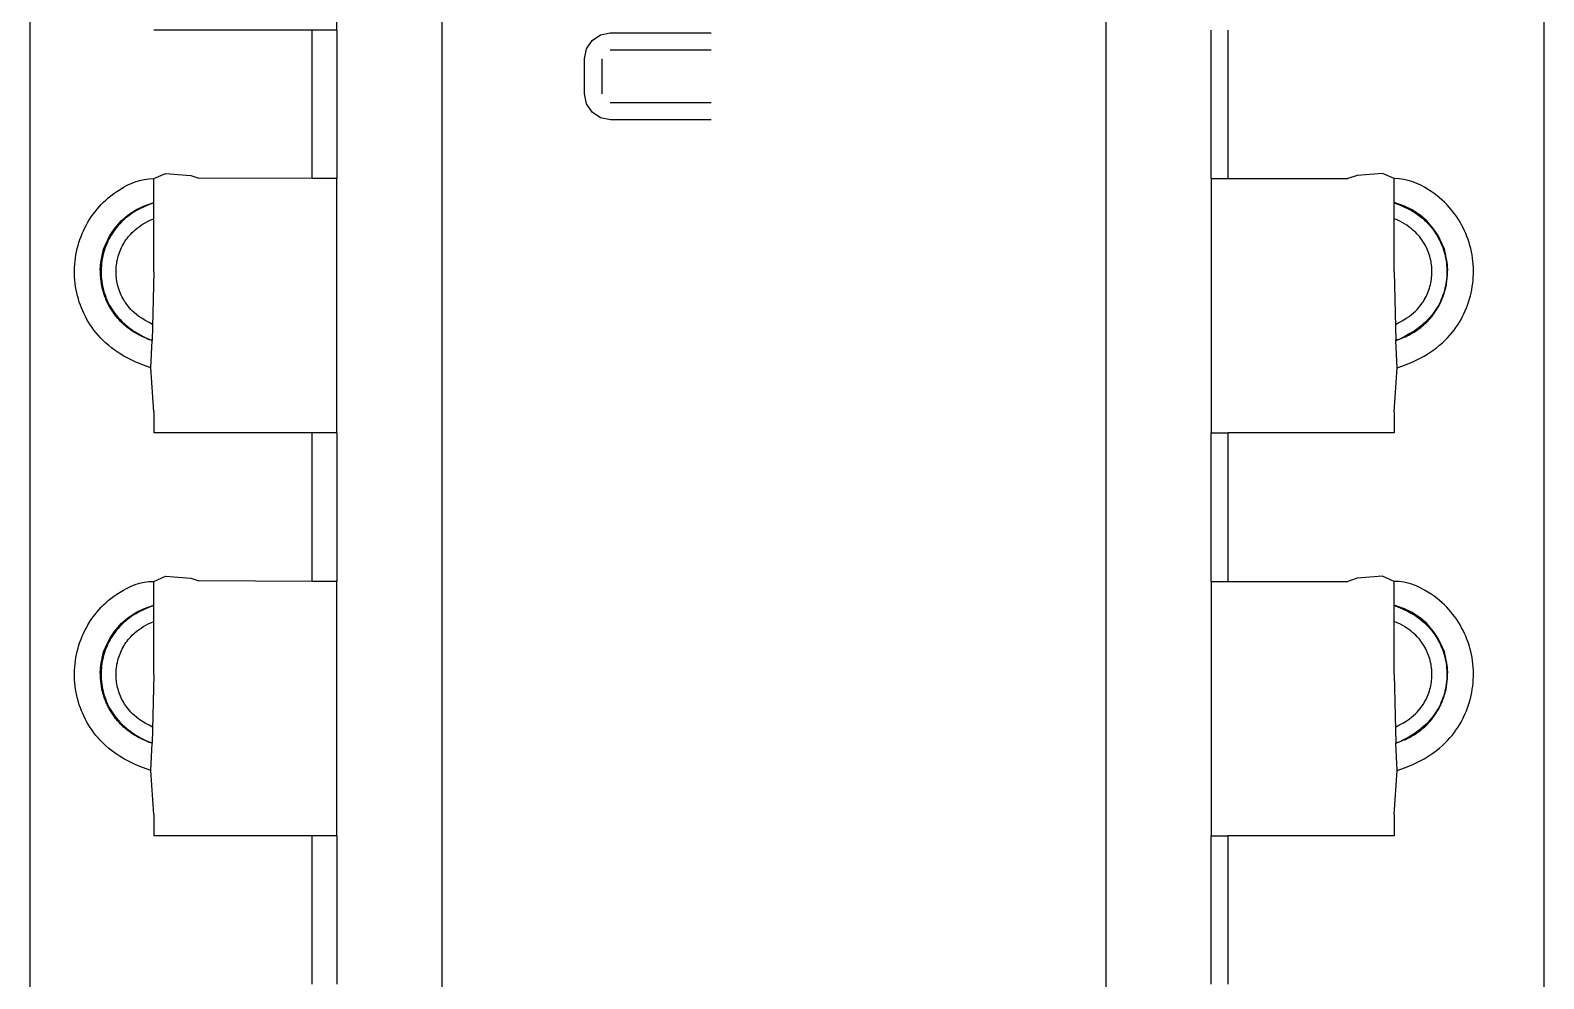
# Model space of a CAD drawing. Header units: millimetres. Extents: x 17.2 to 70.5, y -0.8 to 78.5.
# Drawn here: x 49.1 to 58.73, y 40.56 to 46.59 of the extents above; entities that cross this region are included whole.
import ezdxf

# ---------------------------------------------------------------- set-up
doc = ezdxf.new("R2010")
doc.units = ezdxf.units.MM
doc.layers.add('Edges', color=7, linetype='Continuous')

# ---------------------------------------------------------------- blocks, each defined once
blk = doc.blocks.new('Arduino Uno pl')
at = {"layer": 'Edges'}
for p, q in [((0.6748, 2.3532), (0.6748, 37.9194)), ((10.2996, 37.9194), (10.2996, 2.3532)), ((3.2923, 37.2056), (3.2923, 2.9744)), ((7.5167, 2.9744), (7.5167, 37.2056)), ((2.6239, 15.3192), (2.6239, 16.9364)), ((2.4668, 15.3192), (1.4608, 15.3192)), ((2.4668, 14.3758), (2.4668, 15.3192)), ((2.6239, 15.3192), (2.4668, 15.3192)), ((2.6239, 15.3192), (2.6239, 14.3758)), ((8.1851, 14.3758), (8.1851, 15.3192)), ((8.2932, 14.3758), (8.2932, 15.3192)), ((4.2116, 15.2015), (4.2475, 15.2547)), ((4.2475, 15.2547), (4.3002, 15.2909)), ((4.3002, 15.2909), (4.3627, 15.303)), ((4.3627, 15.303), (5.0039, 15.303)), ((4.1996, 15.1386), (4.2116, 15.2015)), ((4.1996, 14.9142), (4.1996, 15.1386)), ((4.3096, 15.1386), (4.3096, 14.9142)), ((5.0052, 15.1934), (4.3627, 15.1934)), ((4.2117, 14.8516), (4.1996, 14.9142)), ((4.2481, 14.7984), (4.2117, 14.8516)), ((4.3627, 14.8594), (5.0039, 14.8594)), ((4.3014, 14.7619), (4.2481, 14.7984)), ((4.364, 14.7498), (4.3014, 14.7619)), ((5.0039, 14.7498), (4.364, 14.7498)), ((1.4608, 14.3758), (1.5349, 14.4086)), ((1.4608, 14.2251), (1.4608, 14.3758)), ((1.5349, 14.4086), (1.6963, 14.3964)), ((1.6963, 14.3964), (1.7465, 14.3786)), ((2.4668, 14.3758), (1.7465, 14.3786)), ((2.6239, 14.3758), (2.4668, 14.3758)), ((2.6239, 12.7586), (2.6239, 14.3758)), ((8.1851, 14.3758), (8.1851, 12.7586)), ((8.1851, 14.3758), (8.2932, 14.3758)), ((8.2932, 14.3758), (9.0546, 14.3758)), ((9.1127, 14.3964), (9.0546, 14.3758)), ((9.2741, 14.4086), (9.1127, 14.3964)), ((9.3482, 14.3758), (9.2741, 14.4086)), ((9.3482, 14.2251), (9.3482, 14.3758)), ((1.4608, 13.7829), (1.4608, 14.2251)), ((9.3482, 13.7829), (9.3482, 14.2251)), ((1.4608, 13.7829), (1.4505, 13.3469)), ((9.3482, 13.7829), (9.3585, 13.3469)), ((1.429, 13.354), (1.4505, 13.3499)), ((1.4423, 13.1724), (1.4505, 13.3469)), ((9.38, 13.354), (9.3584, 13.3499)), ((9.3666, 13.1724), (9.3585, 13.3469)), ((1.4608, 12.8934), (1.4423, 13.1724)), ((9.3482, 12.8934), (9.3666, 13.1724)), ((1.4608, 12.8934), (1.4608, 12.7586)), ((9.3482, 12.8934), (9.3482, 12.7586)), ((2.4668, 12.7586), (1.4608, 12.7586)), ((2.4668, 11.8152), (2.4668, 12.7586)), ((2.6239, 12.7586), (2.4668, 12.7586)), ((2.6239, 12.7586), (2.6239, 11.8152)), ((8.1851, 11.8152), (8.1851, 12.7586)), ((8.1851, 12.7586), (8.2932, 12.7586)), ((8.2932, 11.8152), (8.2932, 12.7586)), ((9.3482, 12.7586), (8.2932, 12.7586)), ((1.4608, 11.8152), (1.5349, 11.848)), ((1.5349, 11.848), (1.6963, 11.8358)), ((9.2741, 11.848), (9.1127, 11.8358)), ((9.3482, 11.8152), (9.2741, 11.848)), ((1.4608, 11.6645), (1.4608, 11.8152)), ((1.6963, 11.8358), (1.7465, 11.818)), ((2.4668, 11.8152), (1.7465, 11.818)), ((2.6239, 11.8152), (2.4668, 11.8152)), ((2.6239, 10.198), (2.6239, 11.8152)), ((8.1851, 11.8152), (8.1851, 10.198)), ((8.1851, 11.8152), (8.2932, 11.8152)), ((8.2932, 11.8152), (9.0546, 11.8152)), ((9.1127, 11.8358), (9.0546, 11.8152)), ((9.3482, 11.6645), (9.3482, 11.8152)), ((1.4608, 11.2223), (1.4608, 11.6645)), ((9.3482, 11.2223), (9.3482, 11.6645)), ((1.4608, 11.2223), (1.4505, 10.7863)), ((9.3482, 11.2223), (9.3585, 10.7863)), ((1.429, 10.7934), (1.4505, 10.7893)), ((1.4423, 10.6118), (1.4505, 10.7863)), ((9.38, 10.7934), (9.3584, 10.7893)), ((9.3666, 10.6118), (9.3585, 10.7863)), ((1.4608, 10.3328), (1.4423, 10.6118)), ((9.3482, 10.3328), (9.3666, 10.6118)), ((1.4608, 10.3328), (1.4608, 10.198)), ((9.3482, 10.3328), (9.3482, 10.198)), ((2.4668, 10.198), (1.4608, 10.198)), ((2.4668, 9.2546), (2.4668, 10.198)), ((2.6239, 10.198), (2.4668, 10.198)), ((2.6239, 10.198), (2.6239, 9.2546)), ((8.1851, 9.2546), (8.1851, 10.198)), ((8.1851, 10.198), (8.2932, 10.198)), ((8.2932, 9.2546), (8.2932, 10.198)), ((9.3482, 10.198), (8.2932, 10.198))]:
    blk.add_line(p, q, dxfattribs=at)
for points in [[(1.4423, 13.1724), (1.3889, 13.1923), (1.3428, 13.2115), (1.303, 13.2301), (1.2689, 13.2481), (1.2395, 13.2657), (1.214, 13.2828), (1.1917, 13.2996), (1.1717, 13.316), (1.1533, 13.3323), (1.1362, 13.3484), (1.1204, 13.3644), (1.1058, 13.3805), (1.0921, 13.3966), (1.0794, 13.4128), (1.0675, 13.4293), (1.0562, 13.4461), (1.0455, 13.4632), (1.0353, 13.4806), (1.0258, 13.4984), (1.0168, 13.5165), (1.0084, 13.5348), (1.0006, 13.5535), (0.9934, 13.5724), (0.9868, 13.5915), (0.9809, 13.6108), (0.9755, 13.6303), (0.9709, 13.65), (0.9668, 13.6698), (0.9634, 13.6897), (0.9607, 13.7097), (0.9586, 13.7299), (0.9571, 13.75), (0.9563, 13.7702), (0.9562, 13.7905), (0.9567, 13.8107), (0.9579, 13.8309), (0.9598, 13.851), (0.9622, 13.8711), (0.9654, 13.8911), (0.9692, 13.9109), (0.9736, 13.9307), (0.9787, 13.9502), (0.9844, 13.9696), (0.9907, 13.9888), (0.9976, 14.0078), (1.0052, 14.0265), (1.0134, 14.045), (1.0221, 14.0632), (1.0315, 14.0811), (1.0414, 14.0987), (1.0519, 14.1159), (1.0629, 14.1328), (1.0745, 14.1494), (1.0866, 14.1655), (1.0992, 14.1812), (1.1123, 14.1965), (1.126, 14.2114), (1.1402, 14.2258), (1.1553, 14.24), (1.1711, 14.2538), (1.188, 14.2675), (1.206, 14.2809), (1.2252, 14.2943), (1.2459, 14.3076), (1.268, 14.3208), (1.2915, 14.3335), (1.3165, 14.3454), (1.3428, 14.3559), (1.3704, 14.3647), (1.3993, 14.3712), (1.4295, 14.3751), (1.4608, 14.3758)], [(9.3666, 13.1724), (9.42, 13.1923), (9.4662, 13.2115), (9.5059, 13.2301), (9.5401, 13.2481), (9.5695, 13.2657), (9.595, 13.2828), (9.6173, 13.2996), (9.6373, 13.316), (9.6557, 13.3323), (9.6727, 13.3484), (9.6885, 13.3644), (9.7032, 13.3805), (9.7168, 13.3966), (9.7296, 13.4128), (9.7415, 13.4293), (9.7528, 13.4461), (9.7635, 13.4632), (9.7736, 13.4806), (9.7832, 13.4984), (9.7922, 13.5165), (9.8006, 13.5348), (9.8084, 13.5535), (9.8156, 13.5724), (9.8222, 13.5915), (9.8281, 13.6108), (9.8334, 13.6303), (9.8381, 13.65), (9.8421, 13.6698), (9.8455, 13.6897), (9.8483, 13.7097), (9.8504, 13.7299), (9.8518, 13.75), (9.8526, 13.7702), (9.8528, 13.7905), (9.8522, 13.8107), (9.851, 13.8309), (9.8492, 13.851), (9.8467, 13.8711), (9.8436, 13.8911), (9.8398, 13.9109), (9.8354, 13.9307), (9.8303, 13.9502), (9.8246, 13.9696), (9.8183, 13.9888), (9.8113, 14.0078), (9.8038, 14.0265), (9.7956, 14.045), (9.7869, 14.0632), (9.7775, 14.0811), (9.7676, 14.0987), (9.7571, 14.1159), (9.7461, 14.1328), (9.7345, 14.1494), (9.7224, 14.1655), (9.7098, 14.1812), (9.6966, 14.1965), (9.683, 14.2114), (9.6687, 14.2258), (9.6537, 14.24), (9.6378, 14.2538), (9.621, 14.2675), (9.603, 14.2809), (9.5837, 14.2943), (9.5631, 14.3076), (9.541, 14.3208), (9.5175, 14.3335), (9.4925, 14.3454), (9.4662, 14.3559), (9.4385, 14.3647), (9.4096, 14.3712), (9.3795, 14.3751), (9.3482, 14.3758)], [(1.4608, 14.2219), (1.4276, 14.2095), (1.3982, 14.197), (1.3724, 14.1846), (1.3496, 14.1723), (1.3295, 14.16), (1.3117, 14.1478), (1.2957, 14.1357), (1.2813, 14.1238), (1.2679, 14.112), (1.2556, 14.1003), (1.2441, 14.0887), (1.2335, 14.0771), (1.2236, 14.0654), (1.2144, 14.0537), (1.2057, 14.0417), (1.1976, 14.0296), (1.1898, 14.0172), (1.1825, 14.0046), (1.1755, 13.9917), (1.169, 13.9786), (1.1629, 13.9653), (1.1573, 13.9518), (1.1521, 13.9381), (1.1473, 13.9242), (1.143, 13.9102), (1.1391, 13.8961), (1.1357, 13.8819), (1.1328, 13.8675), (1.1303, 13.8531), (1.1283, 13.8385), (1.1268, 13.824), (1.1258, 13.8094), (1.1252, 13.7947), (1.1251, 13.7801), (1.1255, 13.7654), (1.1263, 13.7508), (1.1277, 13.7362), (1.1295, 13.7216), (1.1317, 13.7072), (1.1345, 13.6928), (1.1377, 13.6785), (1.1413, 13.6643), (1.1455, 13.6502), (1.1501, 13.6363), (1.1551, 13.6226), (1.1606, 13.609), (1.1665, 13.5956), (1.1728, 13.5824), (1.1796, 13.5695), (1.1869, 13.5566), (1.1947, 13.5439), (1.2033, 13.5312), (1.2126, 13.5185), (1.2226, 13.5056), (1.2336, 13.4926), (1.2456, 13.4794), (1.2587, 13.4659), (1.2734, 13.4521), (1.2904, 13.4377), (1.3101, 13.4226), (1.3333, 13.4069), (1.3604, 13.3903), (1.3921, 13.3727), (1.429, 13.354)], [(1.1396, 13.9268), (1.1529, 13.9547), (1.1809, 14.0134), (1.2108, 14.0575), (1.253, 14.1069), (1.2932, 14.1417), (1.3465, 14.1784), (1.3943, 14.2016), (1.4608, 14.2251)], [(9.6693, 13.9268), (9.656, 13.9547), (9.628, 14.0134), (9.5981, 14.0575), (9.556, 14.1069), (9.5158, 14.1417), (9.4624, 14.1784), (9.4146, 14.2016), (9.3482, 14.2251)], [(9.3482, 14.2219), (9.3814, 14.2095), (9.4107, 14.197), (9.4366, 14.1846), (9.4594, 14.1723), (9.4795, 14.16), (9.4973, 14.1478), (9.5132, 14.1357), (9.5277, 14.1238), (9.541, 14.112), (9.5534, 14.1003), (9.5648, 14.0887), (9.5755, 14.0771), (9.5853, 14.0654), (9.5946, 14.0537), (9.6032, 14.0417), (9.6114, 14.0296), (9.6192, 14.0172), (9.6265, 14.0046), (9.6334, 13.9917), (9.64, 13.9786), (9.646, 13.9653), (9.6517, 13.9518), (9.6569, 13.9381), (9.6617, 13.9242), (9.666, 13.9102), (9.6698, 13.8961), (9.6732, 13.8819), (9.6762, 13.8675), (9.6786, 13.8531), (9.6806, 13.8385), (9.6822, 13.824), (9.6832, 13.8094), (9.6838, 13.7947), (9.6839, 13.7801), (9.6835, 13.7654), (9.6826, 13.7508), (9.6813, 13.7362), (9.6795, 13.7216), (9.6772, 13.7072), (9.6745, 13.6928), (9.6713, 13.6785), (9.6676, 13.6643), (9.6635, 13.6502), (9.6589, 13.6363), (9.6539, 13.6226), (9.6484, 13.609), (9.6425, 13.5956), (9.6362, 13.5824), (9.6294, 13.5695), (9.6221, 13.5566), (9.6142, 13.5439), (9.6057, 13.5312), (9.5964, 13.5185), (9.5863, 13.5056), (9.5753, 13.4926), (9.5634, 13.4794), (9.5503, 13.4659), (9.5356, 13.4521), (9.5186, 13.4377), (9.4988, 13.4226), (9.4757, 13.4069), (9.4485, 13.3903), (9.4168, 13.3727), (9.38, 13.354)], [(1.4529, 13.4493), (1.4301, 13.4609), (1.4052, 13.4747), (1.3838, 13.4877), (1.3656, 13.5001), (1.3501, 13.5119), (1.3368, 13.5232), (1.3252, 13.5341), (1.3149, 13.5447), (1.3055, 13.5551), (1.2969, 13.5653), (1.2889, 13.5754), (1.2817, 13.5854), (1.275, 13.5954), (1.2688, 13.6054), (1.263, 13.6155), (1.2577, 13.6257), (1.2527, 13.636), (1.2481, 13.6466), (1.2438, 13.6572), (1.2398, 13.668), (1.2362, 13.679), (1.233, 13.69), (1.2301, 13.7012), (1.2276, 13.7124), (1.2254, 13.7237), (1.2236, 13.7351), (1.2222, 13.7465), (1.2212, 13.758), (1.2205, 13.7695), (1.2202, 13.781), (1.2203, 13.7925), (1.2207, 13.804), (1.2216, 13.8155), (1.2228, 13.827), (1.2243, 13.8384), (1.2263, 13.8497), (1.2286, 13.861), (1.2312, 13.8722), (1.2343, 13.8833), (1.2377, 13.8943), (1.2414, 13.9052), (1.2455, 13.9159), (1.2499, 13.9265), (1.2547, 13.937), (1.2599, 13.9473), (1.2653, 13.9574), (1.2711, 13.9673), (1.2772, 13.9771), (1.2836, 13.9866), (1.2904, 13.996), (1.2977, 14.0053), (1.3054, 14.0144), (1.3138, 14.0236), (1.3228, 14.0327), (1.3325, 14.0419), (1.3429, 14.0511), (1.3543, 14.0605), (1.3665, 14.0698), (1.3796, 14.0791), (1.3937, 14.0882), (1.4089, 14.0969), (1.4251, 14.1052), (1.4424, 14.113), (1.4608, 14.12)], [(9.3561, 13.4493), (9.3789, 13.4609), (9.4038, 13.4747), (9.4251, 13.4877), (9.4433, 13.5001), (9.4589, 13.5119), (9.4722, 13.5232), (9.4838, 13.5341), (9.4941, 13.5447), (9.5035, 13.5551), (9.5121, 13.5653), (9.52, 13.5754), (9.5273, 13.5854), (9.534, 13.5954), (9.5402, 13.6054), (9.5459, 13.6155), (9.5513, 13.6257), (9.5562, 13.636), (9.5609, 13.6466), (9.5652, 13.6572), (9.5691, 13.668), (9.5727, 13.679), (9.576, 13.69), (9.5789, 13.7012), (9.5814, 13.7124), (9.5835, 13.7237), (9.5853, 13.7351), (9.5867, 13.7465), (9.5878, 13.758), (9.5884, 13.7695), (9.5887, 13.781), (9.5887, 13.7925), (9.5882, 13.804), (9.5874, 13.8155), (9.5862, 13.827), (9.5846, 13.8384), (9.5827, 13.8497), (9.5804, 13.861), (9.5777, 13.8722), (9.5747, 13.8833), (9.5713, 13.8943), (9.5676, 13.9052), (9.5635, 13.9159), (9.559, 13.9265), (9.5542, 13.937), (9.5491, 13.9473), (9.5437, 13.9574), (9.5379, 13.9673), (9.5318, 13.9771), (9.5254, 13.9866), (9.5186, 13.996), (9.5113, 14.0053), (9.5035, 14.0144), (9.4952, 14.0236), (9.4862, 14.0327), (9.4765, 14.0419), (9.466, 14.0511), (9.4547, 14.0605), (9.4425, 14.0698), (9.4293, 14.0791), (9.4152, 14.0882), (9.4001, 14.0969), (9.3839, 14.1052), (9.3666, 14.113), (9.3482, 14.12)], [(1.4505, 13.3469), (1.4326, 13.3534), (1.4166, 13.3596), (1.4023, 13.3654), (1.3894, 13.371), (1.3778, 13.3763), (1.3674, 13.3814), (1.358, 13.3862), (1.3495, 13.3908), (1.3416, 13.3953), (1.3343, 13.3996), (1.3275, 13.4038), (1.3211, 13.4079), (1.315, 13.4121), (1.3091, 13.4163), (1.3033, 13.4206), (1.2975, 13.4251), (1.2917, 13.4297), (1.2858, 13.4345), (1.28, 13.4394), (1.2741, 13.4445), (1.2683, 13.4496), (1.2627, 13.4547), (1.2572, 13.4599), (1.2518, 13.4651), (1.2467, 13.4703), (1.2418, 13.4755), (1.237, 13.4807), (1.2324, 13.486), (1.2279, 13.4913), (1.2234, 13.4968), (1.219, 13.5024), (1.2145, 13.5082), (1.2101, 13.5142), (1.2057, 13.5204), (1.2012, 13.5267), (1.1969, 13.5331), (1.1926, 13.5395), (1.1885, 13.546), (1.1845, 13.5525), (1.1807, 13.5589), (1.1771, 13.5652), (1.1736, 13.5715), (1.1704, 13.5778), (1.1673, 13.584), (1.1643, 13.5904), (1.1614, 13.5969), (1.1585, 13.6034), (1.1557, 13.6102), (1.153, 13.6171), (1.1503, 13.6243), (1.1476, 13.6315), (1.1451, 13.6388), (1.1426, 13.6461), (1.1403, 13.6535), (1.1381, 13.6608), (1.136, 13.668), (1.1342, 13.675), (1.1325, 13.682), (1.1309, 13.6891), (1.1295, 13.6963), (1.1282, 13.7036), (1.127, 13.7113), (1.1259, 13.7193), (1.1248, 13.7279), (1.1238, 13.7369), (1.1229, 13.7463), (1.1221, 13.756), (1.1214, 13.7657), (1.1208, 13.7755), (1.1204, 13.785), (1.1202, 13.7941), (1.1202, 13.8028), (1.1205, 13.8109), (1.1211, 13.8194), (1.1222, 13.829), (1.124, 13.8407), (1.1264, 13.8554), (1.1298, 13.874), (1.1341, 13.8975), (1.1396, 13.9268)], [(9.3585, 13.3469), (9.3763, 13.3534), (9.3923, 13.3596), (9.4067, 13.3654), (9.4196, 13.371), (9.4311, 13.3763), (9.4415, 13.3814), (9.4509, 13.3862), (9.4595, 13.3908), (9.4674, 13.3953), (9.4747, 13.3996), (9.4815, 13.4038), (9.4879, 13.4079), (9.494, 13.4121), (9.4999, 13.4163), (9.5057, 13.4206), (9.5114, 13.4251), (9.5173, 13.4297), (9.5231, 13.4345), (9.529, 13.4394), (9.5349, 13.4445), (9.5406, 13.4496), (9.5463, 13.4547), (9.5518, 13.4599), (9.5571, 13.4651), (9.5623, 13.4703), (9.5672, 13.4755), (9.5719, 13.4807), (9.5766, 13.486), (9.5811, 13.4913), (9.5856, 13.4968), (9.59, 13.5024), (9.5944, 13.5082), (9.5989, 13.5142), (9.6033, 13.5204), (9.6077, 13.5267), (9.6121, 13.5331), (9.6163, 13.5395), (9.6205, 13.546), (9.6245, 13.5525), (9.6283, 13.5589), (9.6319, 13.5652), (9.6353, 13.5715), (9.6386, 13.5778), (9.6417, 13.584), (9.6447, 13.5904), (9.6476, 13.5969), (9.6504, 13.6034), (9.6532, 13.6102), (9.656, 13.6171), (9.6587, 13.6243), (9.6613, 13.6315), (9.6639, 13.6388), (9.6664, 13.6461), (9.6687, 13.6535), (9.6709, 13.6608), (9.6729, 13.668), (9.6748, 13.675), (9.6765, 13.682), (9.6781, 13.6891), (9.6795, 13.6963), (9.6808, 13.7036), (9.682, 13.7113), (9.6831, 13.7193), (9.6842, 13.7279), (9.6851, 13.7369), (9.6861, 13.7463), (9.6869, 13.756), (9.6876, 13.7657), (9.6882, 13.7755), (9.6885, 13.785), (9.6887, 13.7941), (9.6887, 13.8028), (9.6885, 13.8109), (9.6878, 13.8194), (9.6867, 13.829), (9.685, 13.8407), (9.6825, 13.8554), (9.6792, 13.874), (9.6748, 13.8975), (9.6693, 13.9268)], [(1.4423, 10.6118), (1.3889, 10.6317), (1.3428, 10.6509), (1.303, 10.6695), (1.2689, 10.6875), (1.2395, 10.7051), (1.214, 10.7222), (1.1917, 10.7389), (1.1717, 10.7554), (1.1533, 10.7717), (1.1362, 10.7878), (1.1204, 10.8038), (1.1058, 10.8199), (1.0921, 10.836), (1.0794, 10.8522), (1.0675, 10.8687), (1.0562, 10.8855), (1.0455, 10.9026), (1.0353, 10.92), (1.0258, 10.9378), (1.0168, 10.9559), (1.0084, 10.9742), (1.0006, 10.9929), (0.9934, 11.0118), (0.9868, 11.0309), (0.9809, 11.0502), (0.9755, 11.0697), (0.9709, 11.0894), (0.9668, 11.1092), (0.9634, 11.1291), (0.9607, 11.1491), (0.9586, 11.1693), (0.9571, 11.1894), (0.9563, 11.2096), (0.9562, 11.2299), (0.9567, 11.2501), (0.9579, 11.2703), (0.9598, 11.2904), (0.9622, 11.3105), (0.9654, 11.3305), (0.9692, 11.3503), (0.9736, 11.3701), (0.9787, 11.3896), (0.9844, 11.409), (0.9907, 11.4282), (0.9976, 11.4472), (1.0052, 11.4659), (1.0134, 11.4844), (1.0221, 11.5026), (1.0315, 11.5205), (1.0414, 11.5381), (1.0519, 11.5553), (1.0629, 11.5722), (1.0745, 11.5888), (1.0866, 11.6049), (1.0992, 11.6206), (1.1123, 11.6359), (1.126, 11.6508), (1.1402, 11.6652), (1.1553, 11.6794), (1.1711, 11.6932), (1.188, 11.7069), (1.206, 11.7203), (1.2252, 11.7337), (1.2459, 11.747), (1.268, 11.7602), (1.2915, 11.7729), (1.3165, 11.7848), (1.3428, 11.7953), (1.3704, 11.8041), (1.3993, 11.8106), (1.4295, 11.8145), (1.4608, 11.8152)], [(9.3666, 10.6118), (9.42, 10.6317), (9.4662, 10.6509), (9.5059, 10.6695), (9.5401, 10.6875), (9.5695, 10.7051), (9.595, 10.7222), (9.6173, 10.7389), (9.6373, 10.7554), (9.6557, 10.7717), (9.6727, 10.7878), (9.6885, 10.8038), (9.7032, 10.8199), (9.7168, 10.836), (9.7296, 10.8522), (9.7415, 10.8687), (9.7528, 10.8855), (9.7635, 10.9026), (9.7736, 10.92), (9.7832, 10.9378), (9.7922, 10.9559), (9.8006, 10.9742), (9.8084, 10.9929), (9.8156, 11.0118), (9.8222, 11.0309), (9.8281, 11.0502), (9.8334, 11.0697), (9.8381, 11.0894), (9.8421, 11.1092), (9.8455, 11.1291), (9.8483, 11.1491), (9.8504, 11.1693), (9.8518, 11.1894), (9.8526, 11.2096), (9.8528, 11.2299), (9.8522, 11.2501), (9.851, 11.2703), (9.8492, 11.2904), (9.8467, 11.3105), (9.8436, 11.3305), (9.8398, 11.3503), (9.8354, 11.3701), (9.8303, 11.3896), (9.8246, 11.409), (9.8183, 11.4282), (9.8113, 11.4472), (9.8038, 11.4659), (9.7956, 11.4844), (9.7869, 11.5026), (9.7775, 11.5205), (9.7676, 11.5381), (9.7571, 11.5553), (9.7461, 11.5722), (9.7345, 11.5888), (9.7224, 11.6049), (9.7098, 11.6206), (9.6966, 11.6359), (9.683, 11.6508), (9.6687, 11.6652), (9.6537, 11.6794), (9.6378, 11.6932), (9.621, 11.7069), (9.603, 11.7203), (9.5837, 11.7337), (9.5631, 11.747), (9.541, 11.7602), (9.5175, 11.7729), (9.4925, 11.7848), (9.4662, 11.7953), (9.4385, 11.8041), (9.4096, 11.8106), (9.3795, 11.8145), (9.3482, 11.8152)], [(1.4608, 11.6613), (1.4276, 11.6489), (1.3982, 11.6364), (1.3724, 11.624), (1.3496, 11.6117), (1.3295, 11.5994), (1.3117, 11.5872), (1.2957, 11.5751), (1.2813, 11.5632), (1.2679, 11.5514), (1.2556, 11.5397), (1.2441, 11.5281), (1.2335, 11.5165), (1.2236, 11.5048), (1.2144, 11.4931), (1.2057, 11.4811), (1.1976, 11.469), (1.1898, 11.4566), (1.1825, 11.444), (1.1755, 11.4311), (1.169, 11.418), (1.1629, 11.4047), (1.1573, 11.3912), (1.1521, 11.3775), (1.1473, 11.3636), (1.143, 11.3496), (1.1391, 11.3355), (1.1357, 11.3213), (1.1328, 11.3069), (1.1303, 11.2925), (1.1283, 11.2779), (1.1268, 11.2634), (1.1258, 11.2488), (1.1252, 11.2341), (1.1251, 11.2195), (1.1255, 11.2048), (1.1263, 11.1902), (1.1277, 11.1756), (1.1295, 11.161), (1.1317, 11.1466), (1.1345, 11.1322), (1.1377, 11.1179), (1.1413, 11.1037), (1.1455, 11.0896), (1.1501, 11.0757), (1.1551, 11.062), (1.1606, 11.0484), (1.1665, 11.035), (1.1728, 11.0218), (1.1796, 11.0089), (1.1869, 10.996), (1.1947, 10.9833), (1.2033, 10.9706), (1.2126, 10.9578), (1.2226, 10.945), (1.2336, 10.932), (1.2456, 10.9188), (1.2587, 10.9053), (1.2734, 10.8914), (1.2904, 10.8771), (1.3101, 10.862), (1.3333, 10.8463), (1.3604, 10.8297), (1.3921, 10.8121), (1.429, 10.7934)], [(1.1396, 11.3662), (1.1529, 11.3941), (1.1809, 11.4528), (1.2108, 11.4969), (1.253, 11.5463), (1.2932, 11.5811), (1.3465, 11.6178), (1.3943, 11.641), (1.4608, 11.6645)], [(9.6693, 11.3662), (9.656, 11.3941), (9.628, 11.4528), (9.5981, 11.4969), (9.556, 11.5463), (9.5158, 11.5811), (9.4624, 11.6178), (9.4146, 11.641), (9.3482, 11.6645)], [(9.3482, 11.6613), (9.3814, 11.6489), (9.4107, 11.6364), (9.4366, 11.624), (9.4594, 11.6117), (9.4795, 11.5994), (9.4973, 11.5872), (9.5132, 11.5751), (9.5277, 11.5632), (9.541, 11.5514), (9.5534, 11.5397), (9.5648, 11.5281), (9.5755, 11.5165), (9.5853, 11.5048), (9.5946, 11.4931), (9.6032, 11.4811), (9.6114, 11.469), (9.6192, 11.4566), (9.6265, 11.444), (9.6334, 11.4311), (9.64, 11.418), (9.646, 11.4047), (9.6517, 11.3912), (9.6569, 11.3775), (9.6617, 11.3636), (9.666, 11.3496), (9.6698, 11.3355), (9.6732, 11.3213), (9.6762, 11.3069), (9.6786, 11.2925), (9.6806, 11.2779), (9.6822, 11.2634), (9.6832, 11.2488), (9.6838, 11.2341), (9.6839, 11.2195), (9.6835, 11.2048), (9.6826, 11.1902), (9.6813, 11.1756), (9.6795, 11.161), (9.6772, 11.1466), (9.6745, 11.1322), (9.6713, 11.1179), (9.6676, 11.1037), (9.6635, 11.0896), (9.6589, 11.0757), (9.6539, 11.062), (9.6484, 11.0484), (9.6425, 11.035), (9.6362, 11.0218), (9.6294, 11.0089), (9.6221, 10.996), (9.6142, 10.9833), (9.6057, 10.9706), (9.5964, 10.9578), (9.5863, 10.945), (9.5753, 10.932), (9.5634, 10.9188), (9.5503, 10.9053), (9.5356, 10.8914), (9.5186, 10.8771), (9.4988, 10.862), (9.4757, 10.8463), (9.4485, 10.8297), (9.4168, 10.8121), (9.38, 10.7934)], [(1.4529, 10.8887), (1.4301, 10.9003), (1.4052, 10.9141), (1.3838, 10.9271), (1.3656, 10.9395), (1.3501, 10.9513), (1.3368, 10.9626), (1.3252, 10.9735), (1.3149, 10.9841), (1.3055, 10.9945), (1.2969, 11.0047), (1.2889, 11.0148), (1.2817, 11.0248), (1.275, 11.0348), (1.2688, 11.0448), (1.263, 11.0549), (1.2577, 11.0651), (1.2527, 11.0754), (1.2481, 11.086), (1.2438, 11.0966), (1.2398, 11.1074), (1.2362, 11.1184), (1.233, 11.1294), (1.2301, 11.1406), (1.2276, 11.1518), (1.2254, 11.1631), (1.2236, 11.1745), (1.2222, 11.1859), (1.2212, 11.1974), (1.2205, 11.2089), (1.2202, 11.2204), (1.2203, 11.2319), (1.2207, 11.2434), (1.2216, 11.2549), (1.2228, 11.2663), (1.2243, 11.2778), (1.2263, 11.2891), (1.2286, 11.3004), (1.2312, 11.3116), (1.2343, 11.3227), (1.2377, 11.3337), (1.2414, 11.3446), (1.2455, 11.3553), (1.2499, 11.3659), (1.2547, 11.3764), (1.2599, 11.3867), (1.2653, 11.3968), (1.2711, 11.4067), (1.2772, 11.4165), (1.2836, 11.426), (1.2904, 11.4354), (1.2977, 11.4447), (1.3054, 11.4538), (1.3138, 11.4629), (1.3228, 11.4721), (1.3325, 11.4813), (1.3429, 11.4905), (1.3543, 11.4999), (1.3665, 11.5092), (1.3796, 11.5185), (1.3937, 11.5276), (1.4089, 11.5363), (1.4251, 11.5446), (1.4424, 11.5524), (1.4608, 11.5594)], [(9.3561, 10.8887), (9.3789, 10.9003), (9.4038, 10.9141), (9.4251, 10.9271), (9.4433, 10.9395), (9.4589, 10.9513), (9.4722, 10.9626), (9.4838, 10.9735), (9.4941, 10.9841), (9.5035, 10.9945), (9.5121, 11.0047), (9.52, 11.0148), (9.5273, 11.0248), (9.534, 11.0348), (9.5402, 11.0448), (9.5459, 11.0549), (9.5513, 11.0651), (9.5562, 11.0754), (9.5609, 11.086), (9.5652, 11.0966), (9.5691, 11.1074), (9.5727, 11.1184), (9.576, 11.1294), (9.5789, 11.1406), (9.5814, 11.1518), (9.5835, 11.1631), (9.5853, 11.1745), (9.5867, 11.1859), (9.5878, 11.1974), (9.5884, 11.2089), (9.5887, 11.2204), (9.5887, 11.2319), (9.5882, 11.2434), (9.5874, 11.2549), (9.5862, 11.2663), (9.5846, 11.2778), (9.5827, 11.2891), (9.5804, 11.3004), (9.5777, 11.3116), (9.5747, 11.3227), (9.5713, 11.3337), (9.5676, 11.3446), (9.5635, 11.3553), (9.559, 11.3659), (9.5542, 11.3764), (9.5491, 11.3867), (9.5437, 11.3968), (9.5379, 11.4067), (9.5318, 11.4165), (9.5254, 11.426), (9.5186, 11.4354), (9.5113, 11.4447), (9.5035, 11.4538), (9.4952, 11.4629), (9.4862, 11.4721), (9.4765, 11.4813), (9.466, 11.4905), (9.4547, 11.4999), (9.4425, 11.5092), (9.4293, 11.5185), (9.4152, 11.5276), (9.4001, 11.5363), (9.3839, 11.5446), (9.3666, 11.5524), (9.3482, 11.5594)], [(1.4505, 10.7863), (1.4326, 10.7928), (1.4166, 10.799), (1.4023, 10.8048), (1.3894, 10.8104), (1.3778, 10.8157), (1.3674, 10.8208), (1.358, 10.8256), (1.3495, 10.8302), (1.3416, 10.8347), (1.3343, 10.839), (1.3275, 10.8432), (1.3211, 10.8473), (1.315, 10.8515), (1.3091, 10.8557), (1.3033, 10.86), (1.2975, 10.8645), (1.2917, 10.8691), (1.2858, 10.8739), (1.28, 10.8788), (1.2741, 10.8838), (1.2683, 10.889), (1.2627, 10.8941), (1.2572, 10.8993), (1.2518, 10.9045), (1.2467, 10.9097), (1.2418, 10.9149), (1.237, 10.9201), (1.2324, 10.9254), (1.2279, 10.9307), (1.2234, 10.9362), (1.219, 10.9418), (1.2145, 10.9476), (1.2101, 10.9536), (1.2057, 10.9598), (1.2012, 10.9661), (1.1969, 10.9725), (1.1926, 10.9789), (1.1885, 10.9854), (1.1845, 10.9919), (1.1807, 10.9983), (1.1771, 11.0046), (1.1736, 11.0109), (1.1704, 11.0172), (1.1673, 11.0234), (1.1643, 11.0298), (1.1614, 11.0363), (1.1585, 11.0428), (1.1557, 11.0496), (1.153, 11.0565), (1.1503, 11.0637), (1.1476, 11.0709), (1.1451, 11.0782), (1.1426, 11.0855), (1.1403, 11.0929), (1.1381, 11.1002), (1.136, 11.1074), (1.1342, 11.1144), (1.1325, 11.1214), (1.1309, 11.1285), (1.1295, 11.1357), (1.1282, 11.143), (1.127, 11.1507), (1.1259, 11.1587), (1.1248, 11.1673), (1.1238, 11.1763), (1.1229, 11.1857), (1.1221, 11.1954), (1.1214, 11.2051), (1.1208, 11.2149), (1.1204, 11.2244), (1.1202, 11.2335), (1.1202, 11.2422), (1.1205, 11.2503), (1.1211, 11.2588), (1.1222, 11.2684), (1.124, 11.2801), (1.1264, 11.2948), (1.1298, 11.3134), (1.1341, 11.3369), (1.1396, 11.3662)], [(9.3585, 10.7863), (9.3763, 10.7928), (9.3923, 10.799), (9.4067, 10.8048), (9.4196, 10.8104), (9.4311, 10.8157), (9.4415, 10.8208), (9.4509, 10.8256), (9.4595, 10.8302), (9.4674, 10.8347), (9.4747, 10.839), (9.4815, 10.8432), (9.4879, 10.8473), (9.494, 10.8515), (9.4999, 10.8557), (9.5057, 10.86), (9.5114, 10.8645), (9.5173, 10.8691), (9.5231, 10.8739), (9.529, 10.8788), (9.5349, 10.8838), (9.5406, 10.889), (9.5463, 10.8941), (9.5518, 10.8993), (9.5571, 10.9045), (9.5623, 10.9097), (9.5672, 10.9149), (9.5719, 10.9201), (9.5766, 10.9254), (9.5811, 10.9307), (9.5856, 10.9362), (9.59, 10.9418), (9.5944, 10.9476), (9.5989, 10.9536), (9.6033, 10.9598), (9.6077, 10.9661), (9.6121, 10.9725), (9.6163, 10.9789), (9.6205, 10.9854), (9.6245, 10.9919), (9.6283, 10.9983), (9.6319, 11.0046), (9.6353, 11.0109), (9.6386, 11.0172), (9.6417, 11.0234), (9.6447, 11.0298), (9.6476, 11.0363), (9.6504, 11.0428), (9.6532, 11.0496), (9.656, 11.0565), (9.6587, 11.0637), (9.6613, 11.0709), (9.6639, 11.0782), (9.6664, 11.0855), (9.6687, 11.0929), (9.6709, 11.1002), (9.6729, 11.1074), (9.6748, 11.1144), (9.6765, 11.1214), (9.6781, 11.1285), (9.6795, 11.1357), (9.6808, 11.143), (9.682, 11.1507), (9.6831, 11.1587), (9.6842, 11.1673), (9.6851, 11.1763), (9.6861, 11.1857), (9.6869, 11.1954), (9.6876, 11.2051), (9.6882, 11.2149), (9.6885, 11.2244), (9.6887, 11.2335), (9.6887, 11.2422), (9.6885, 11.2503), (9.6878, 11.2588), (9.6867, 11.2684), (9.685, 11.2801), (9.6825, 11.2948), (9.6792, 11.3134), (9.6748, 11.3369), (9.6693, 11.3662)]]:
    blk.add_lwpolyline(points, dxfattribs=at)

msp = doc.modelspace()

# ---------------------------------------------------------------- block references
msp.add_blockref('Arduino Uno pl', (48.4261, 31.2664))

doc.saveas('drawing.dxf')
